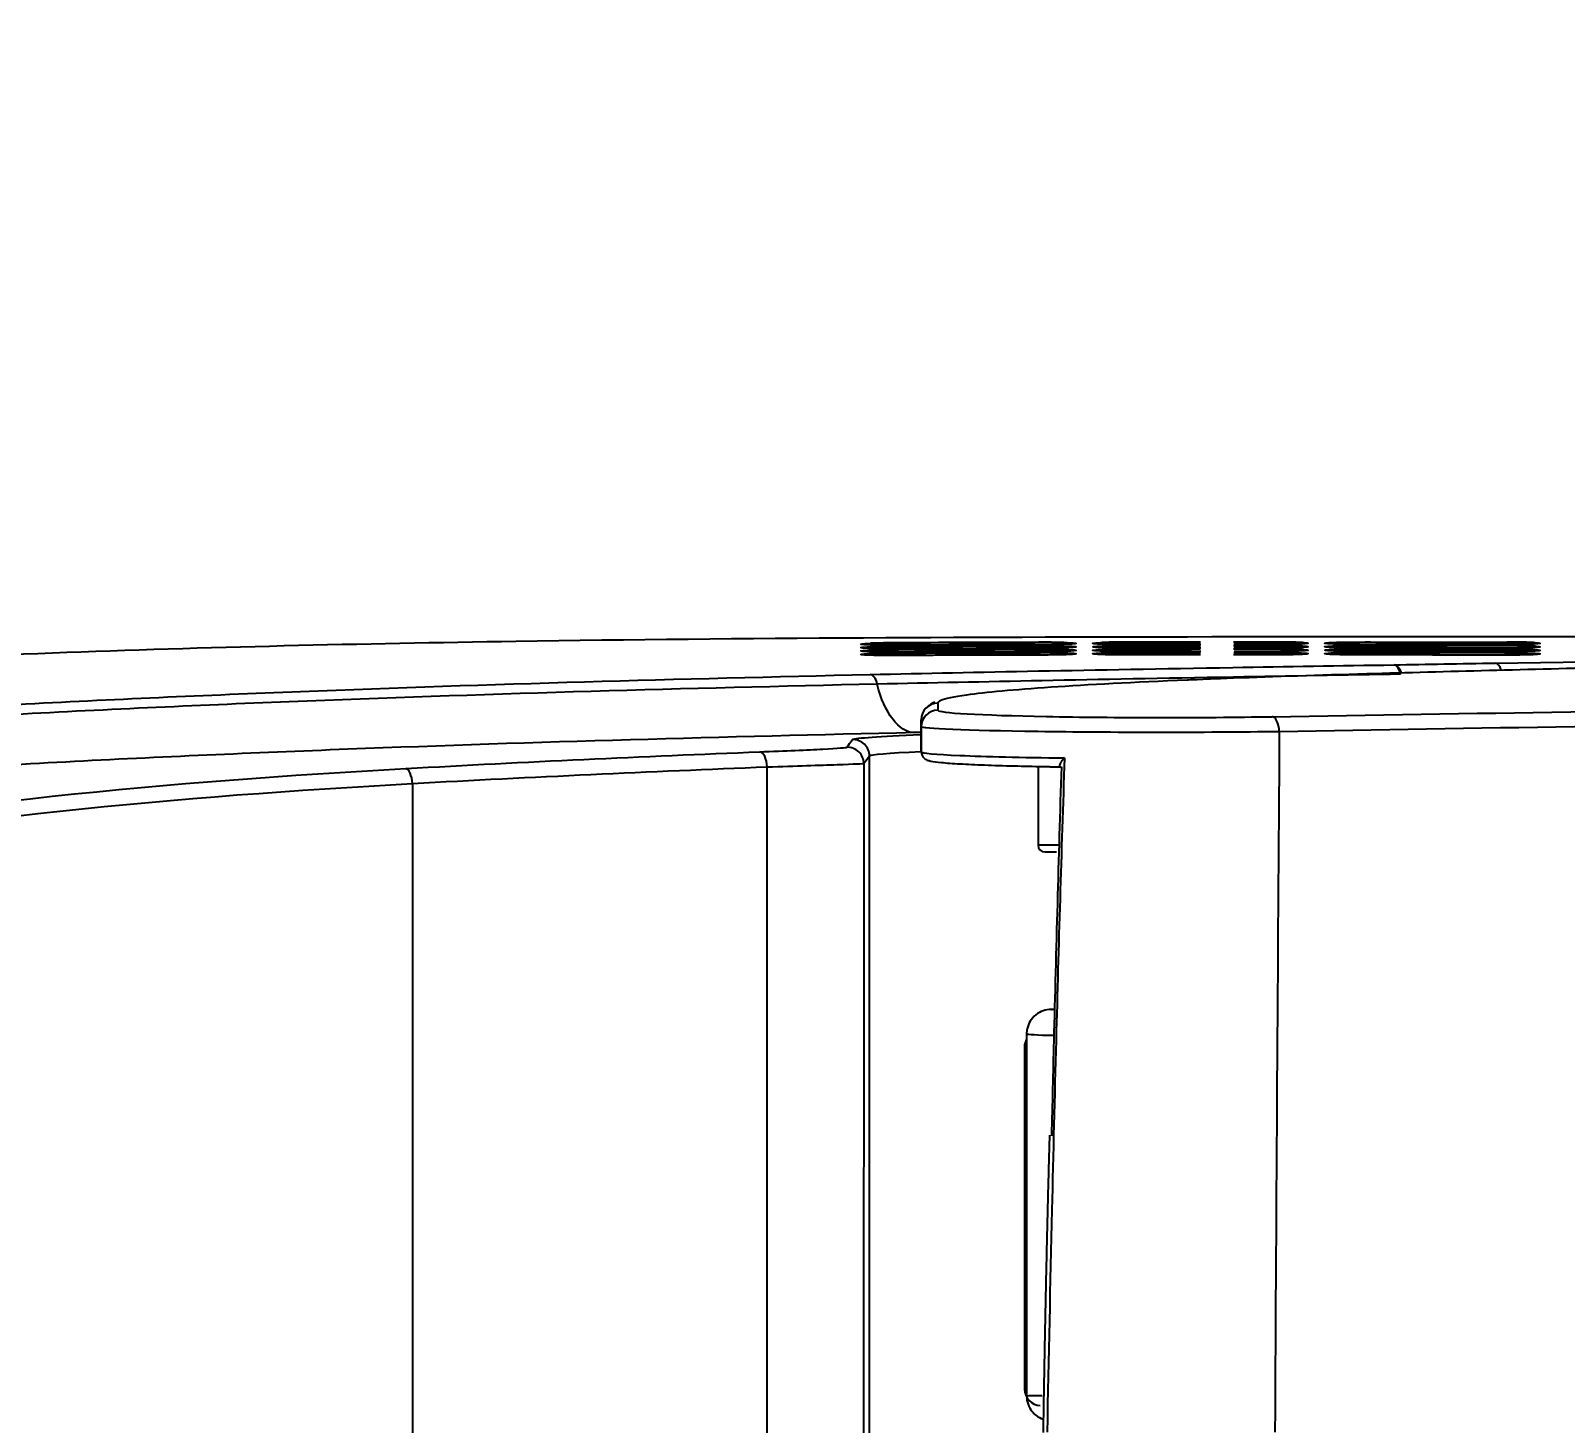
# Model space of a CAD drawing. Extents: x 2340 to 8415, y -46 to 2482.
# Drawn here: x 2671.3 to 2763.9, y 1852.1 to 1936.2 of the extents above; entities that cross this region are included whole.
import ezdxf

# ---------------------------------------------------------------- set-up
doc = ezdxf.new("R2010")
doc.units = 0
doc.header["$LTSCALE"] = 20
doc.header["$MEASUREMENT"] = 0
doc.layers.get('0').update_dxf_attribs({"linetype": 'CONTINUOUS'})
doc.layers.get('DEFPOINTS').update_dxf_attribs({"linetype": 'CONTINUOUS'})
doc.layers.add('1', color=7, linetype='CONTINUOUS')
doc.styles.get("Standard").update_dxf_attribs({"font": 'NanumGothic.ttf'})
doc.dimstyles.get("Standard").update_dxf_attribs({"dimtxt": 2.7, "dimasz": 2.5, "dimexe": 1.5, "dimexo": 1.5, "dimgap": 1.5, "dimtad": 1, "dimdec": 0, "dimlfac": 10, "dimzin": 0, "dimdsep": 46, "dimtxsty": 'Standard', "dimcen": 0, "dimclrt": 2, "dimadec": 0, "dimazin": 0, "dimtfac": 1, "dimtdec": 0, "dimtmove": 0, "dimatfit": 3, "dimfxl": 0, "dimtolj": 1, "dimtzin": 0, "dimarcsym": 0})

# ---------------------------------------------------------------- blocks, each defined once
blk = doc.blocks.new('*D38')
at = {"color": 3, "lineweight": -2}
for p, q in [((2501.761, 1702.693), (2501.761, 1984.005)), ((3179.315, 1702.693), (3179.315, 1984.005)), ((2521.761, 1979.005), (3159.315, 1979.005))]:
    blk.add_line(p, q, dxfattribs=at)
at = {"color": 3}
for points in [[(2521.761, 1982.338), (2521.761, 1975.671), (2501.761, 1979.005)], [(3159.315, 1982.338), (3159.315, 1975.671), (3179.315, 1979.005)]]:
    blk.add_solid(points, dxfattribs=at)
at = {"layer": 'DEFPOINTS', "color": 0}
for p in [(3179.315, 1979.005), (2501.761, 1701.193), (3179.315, 1701.193)]:
    blk.add_point(p, dxfattribs=at)
at = {"color": 2, "insert": (2840.538, 2003.158), "char_height": 26, "attachment_point": 5}
blk.add_mtext('\\A1;680', dxfattribs=at)

msp = doc.modelspace()

# ---------------------------------------------------------------- linework, layer by layer
at = {"layer": '1', "color": 0, "linetype": 'Continuous'}
for p, q in [((2724.992, 1894.564), (2724.992, 1893.062)), ((2732.047, 1891.749), (2732.047, 1886.989)), ((2733.324, 1886.989), (2732.047, 1886.989)), ((2732.447, 1886.589), (2733.17, 1886.589)), ((2733.068, 1877.08), (2732.853, 1877.08)), ((2731.352, 1875.581), (2731.352, 1853.759)), ((2731.353, 1875.581), (2731.352, 1875.581)), ((2731.353, 1875.581), (2731.353, 1853.759)), ((2731.231, 1874.811), (2731.231, 1854.169)), ((2731.352, 1874.811), (2731.231, 1874.811)), ((2731.339, 1854.169), (2731.231, 1854.169)), ((2731.353, 1853.759), (2731.352, 1853.759))]:
    msp.add_line(p, q, dxfattribs=at)
for centre, radius, start, end in [((2732.447, 1886.989), 0.4, 180, 270), ((2732.231, 1874.811), 1, 151.45736, 180), ((2732.231, 1854.169), 1, 180, 267.21188)]:
    msp.add_arc(centre, radius, start, end, dxfattribs=at)
for centre, major_axis, ratio, start_param, end_param in [((2753.528, 1896.88), (-0.02, 1), 0.526618, 5.24402, 6.242794), ((2753.528, 1896.88), (-0.015, 1), 0.445342, 5.153242, 6.244836), ((2759.646, 1896.986), (0.015, -1), 0.437993, 2.171709, 3.103155), ((2721.912, 1896.298), (-0.022, 1), 0.481748, 5.12915, 6.244948), ((2725.992, 1894.564), (1, 0.02), 0.999469, 1.552796, 3.121279), ((2726.001, 1894.142), (1, 0.02), 0.99947, 1.552437, 3.121258), ((2746.168, 1893.753), (-0.017, 1), 0.443476, 4.795344, 6.246249), ((2720.872, 1892.371), (0.775, -0.632), 0.999905, 0.684023, 2.277312), ((2715.286, 1891.631), (0.039, -0.999), 0.419656, 1.626156, 3.124935), ((2720.538, 1891.907), (0.842, -0.539), 0.999869, 0.569809, 2.169227)]:
    msp.add_ellipse(centre, major_axis=major_axis, ratio=ratio, start_param=start_param, end_param=end_param, dxfattribs=at)
for points, knots in [([(2741.592, 1500.39), (2727.685, 1500.403), (2713.779, 1500.458), (2681.13, 1500.962), (2662.388, 1501.515), (2634.313, 1503.842), (2624.932, 1504.886), (2606.368, 1507.885), (2597.187, 1509.837), (2579.18, 1515.331), (2570.393, 1518.89), (2554.177, 1528.228), (2546.614, 1534.165), (2537.127, 1544.444), (2534.234, 1548.104), (2528.946, 1555.857), (2526.543, 1559.969), (2520.158, 1572.521), (2516.901, 1581.272), (2511.615, 1599.245), (2509.602, 1608.479), (2506.42, 1626.866), (2505.243, 1636.082), (2502.485, 1663.774), (2501.737, 1682.295), (2501.785, 1719.423), (2502.598, 1738.09), (2505.494, 1765.967), (2506.727, 1775.22), (2510.041, 1793.603), (2512.125, 1802.771), (2517.555, 1820.54), (2520.894, 1829.172), (2527.404, 1841.513), (2529.846, 1845.551), (2535.286, 1853.243), (2538.252, 1856.854), (2547.927, 1866.943), (2555.569, 1872.706), (2571.936, 1881.777), (2580.78, 1885.22), (2598.736, 1890.498), (2607.834, 1892.366), (2626.162, 1895.235), (2635.394, 1896.237), (2663.204, 1898.487), (2681.888, 1899.028), (2714.354, 1899.517), (2728.18, 1899.57), (2744.005, 1899.583)], [0, 0, 0, 0, 0.054995, 0.054995, 0.129163, 0.129163, 0.166246, 0.166246, 0.20333, 0.20333, 0.240414, 0.240414, 0.277498, 0.277498, 0.296039, 0.296039, 0.314581, 0.314581, 0.351665, 0.351665, 0.388749, 0.388749, 0.425833, 0.425833, 0.5, 0.5, 0.574167, 0.574167, 0.611251, 0.611251, 0.648335, 0.648335, 0.685419, 0.685419, 0.703961, 0.703961, 0.722502, 0.722502, 0.759586, 0.759586, 0.79667, 0.79667, 0.833754, 0.833754, 0.870837, 0.870837, 0.945005, 0.945005, 1, 1, 1, 1]), ([(2744.005, 1899.583), (2748.158, 1899.586), (2752.311, 1899.585), (2775.11, 1899.579), (2793.755, 1899.597), (2812.4, 1899.648)], [0, 0, 0, 0, 0.182171, 0.182171, 1, 1, 1, 1]), ([(2722.223, 1899.071), (2722.026, 1899.075), (2721.853, 1899.08), (2721.354, 1899.102), (2721.255, 1899.125), (2721.519, 1899.157), (2721.675, 1899.168), (2721.883, 1899.177)], [0, 0, 0, 0, 0.201907, 0.201907, 0.73796, 0.73796, 1, 1, 1, 1]), ([(2722.223, 1898.864), (2722.026, 1898.868), (2721.853, 1898.873), (2721.354, 1898.895), (2721.255, 1898.918), (2721.519, 1898.951), (2721.676, 1898.961), (2721.883, 1898.97)], [0, 0, 0, 0, 0.201841, 0.201841, 0.737894, 0.737894, 1, 1, 1, 1]), ([(2722.222, 1898.658), (2722.026, 1898.662), (2721.853, 1898.667), (2721.354, 1898.689), (2721.255, 1898.712), (2721.519, 1898.744), (2721.676, 1898.754), (2721.883, 1898.763)], [0, 0, 0, 0, 0.201788, 0.201788, 0.737877, 0.737877, 1, 1, 1, 1]), ([(2722.855, 1899.064), (2722.622, 1899.065), (2722.203, 1899.07), (2721.732, 1899.084), (2721.518, 1899.097), (2721.471, 1899.105), (2721.471, 1899.105)], [0, 0, 0, 0, 0.308853, 0.627565, 0.890857, 1, 1, 1, 1]), ([(2722.855, 1898.858), (2722.622, 1898.859), (2722.203, 1898.863), (2721.732, 1898.878), (2721.518, 1898.891), (2721.471, 1898.898), (2721.471, 1898.898)], [0, 0, 0, 0, 0.308888, 0.627667, 0.891007, 1, 1, 1, 1]), ([(2722.855, 1898.651), (2722.622, 1898.652), (2722.203, 1898.657), (2721.731, 1898.671), (2721.518, 1898.684), (2721.471, 1898.692), (2721.471, 1898.692)], [0, 0, 0, 0, 0.308842, 0.627607, 0.890927, 1, 1, 1, 1]), ([(2721.883, 1899.177), (2722.1, 1899.186), (2722.372, 1899.194), (2723.279, 1899.21), (2723.952, 1899.21), (2727.181, 1899.225), (2729.764, 1899.234), (2732.346, 1899.24)], [0, 0, 0, 0, 0.092751, 0.092751, 0.274201, 0.274201, 1, 1, 1, 1]), ([(2721.883, 1898.97), (2722.1, 1898.979), (2722.372, 1898.987), (2723.279, 1899.003), (2723.952, 1899.003), (2727.181, 1899.017), (2729.764, 1899.026), (2732.346, 1899.032)], [0, 0, 0, 0, 0.092731, 0.092731, 0.274185, 0.274185, 1, 1, 1, 1]), ([(2721.883, 1898.763), (2722.1, 1898.773), (2722.372, 1898.781), (2723.279, 1898.797), (2723.953, 1898.796), (2727.181, 1898.81), (2729.764, 1898.818), (2732.346, 1898.824)], [0, 0, 0, 0, 0.092731, 0.092731, 0.274185, 0.274185, 1, 1, 1, 1]), ([(2732.346, 1899.24), (2731.995, 1899.239), (2730.275, 1899.235), (2727.512, 1899.226), (2724.769, 1899.214), (2723.196, 1899.209), (2722.744, 1899.2), (2722.645, 1899.198)], [0, 0, 0, 0, 0.10832, 0.530578, 0.847495, 0.96625, 1, 1, 1, 1]), ([(2732.346, 1899.032), (2731.995, 1899.031), (2730.275, 1899.027), (2727.512, 1899.019), (2724.769, 1899.006), (2723.196, 1899.003), (2722.744, 1898.993), (2722.645, 1898.991)], [0, 0, 0, 0, 0.10832, 0.530579, 0.847497, 0.966253, 1, 1, 1, 1]), ([(2732.346, 1898.823), (2731.995, 1898.823), (2730.275, 1898.82), (2727.512, 1898.811), (2724.769, 1898.799), (2723.196, 1898.796), (2722.744, 1898.787), (2722.645, 1898.784)], [0, 0, 0, 0, 0.108319, 0.530581, 0.8475, 0.966255, 1, 1, 1, 1]), ([(2733.949, 1899.129), (2733.892, 1899.126), (2733.829, 1899.123), (2733.598, 1899.114), (2733.402, 1899.109), (2732.987, 1899.101), (2732.765, 1899.098), (2732.541, 1899.097), (2731.692, 1899.092), (2730.833, 1899.092), (2727.768, 1899.083), (2725.557, 1899.075), (2723.345, 1899.064)], [0, 0, 0, 0, 0.027375, 0.027375, 0.09349, 0.09349, 0.155979, 0.155979, 0.155979, 0.391108, 0.391108, 1, 1, 1, 1]), ([(2733.95, 1898.92), (2733.893, 1898.918), (2733.829, 1898.915), (2733.598, 1898.906), (2733.402, 1898.901), (2732.987, 1898.893), (2732.765, 1898.89), (2732.541, 1898.889), (2731.692, 1898.884), (2730.834, 1898.884), (2727.768, 1898.876), (2725.557, 1898.868), (2723.345, 1898.857)], [0, 0, 0, 0, 0.027635, 0.027635, 0.093725, 0.093725, 0.15619, 0.15619, 0.15619, 0.391248, 0.391248, 1, 1, 1, 1]), ([(2733.952, 1898.712), (2733.894, 1898.709), (2733.83, 1898.707), (2733.598, 1898.698), (2733.401, 1898.693), (2732.987, 1898.685), (2732.765, 1898.682), (2732.541, 1898.681), (2731.692, 1898.676), (2730.834, 1898.677), (2727.768, 1898.668), (2725.557, 1898.661), (2723.345, 1898.651)], [0, 0, 0, 0, 0.027896, 0.027896, 0.093959, 0.093959, 0.156401, 0.156401, 0.156401, 0.391389, 0.391389, 1, 1, 1, 1]), ([(2732.346, 1899.24), (2732.561, 1899.241), (2732.779, 1899.24), (2733.184, 1899.236), (2733.376, 1899.233), (2733.717, 1899.224), (2733.869, 1899.219), (2734.115, 1899.207), (2734.211, 1899.2), (2734.333, 1899.184), (2734.358, 1899.176), (2734.326, 1899.159), (2734.267, 1899.151), (2734.11, 1899.138), (2734.036, 1899.133), (2733.949, 1899.129)], [0, 0, 0, 0, 0.141324, 0.141324, 0.282473, 0.282473, 0.426689, 0.426689, 0.577845, 0.577845, 0.736939, 0.736939, 0.901335, 0.901335, 1, 1, 1, 1]), ([(2732.346, 1899.032), (2732.561, 1899.032), (2732.779, 1899.032), (2733.184, 1899.028), (2733.376, 1899.024), (2733.717, 1899.016), (2733.869, 1899.011), (2734.116, 1898.998), (2734.211, 1898.991), (2734.333, 1898.976), (2734.358, 1898.968), (2734.326, 1898.951), (2734.267, 1898.942), (2734.11, 1898.929), (2734.036, 1898.925), (2733.95, 1898.92)], [0, 0, 0, 0, 0.141417, 0.141417, 0.282659, 0.282659, 0.426976, 0.426976, 0.578238, 0.578238, 0.737437, 0.737437, 0.901928, 0.901928, 1, 1, 1, 1]), ([(2732.346, 1898.824), (2732.561, 1898.824), (2732.779, 1898.823), (2733.184, 1898.819), (2733.377, 1898.816), (2733.717, 1898.808), (2733.869, 1898.802), (2734.116, 1898.79), (2734.212, 1898.783), (2734.334, 1898.768), (2734.358, 1898.759), (2734.326, 1898.742), (2734.267, 1898.734), (2734.11, 1898.721), (2734.037, 1898.717), (2733.952, 1898.712)], [0, 0, 0, 0, 0.14151, 0.14151, 0.282844, 0.282844, 0.427262, 0.427262, 0.578631, 0.578631, 0.737935, 0.737935, 0.90252, 0.90252, 1, 1, 1, 1]), ([(2734.219, 1899.151), (2734.219, 1899.151), (2734.21, 1899.149), (2734.134, 1899.141), (2734.012, 1899.133), (2733.908, 1899.128)], [0, 0, 0, 0, 0.113902, 0.437923, 1, 1, 1, 1]), ([(2734.22, 1898.942), (2734.22, 1898.942), (2734.21, 1898.941), (2734.135, 1898.932), (2734.013, 1898.925), (2733.909, 1898.919)], [0, 0, 0, 0, 0.113584, 0.437969, 1, 1, 1, 1]), ([(2734.22, 1898.734), (2734.22, 1898.734), (2734.21, 1898.732), (2734.135, 1898.724), (2734.014, 1898.717), (2733.911, 1898.711)], [0, 0, 0, 0, 0.113205, 0.437963, 1, 1, 1, 1]), ([(2736.851, 1899.108), (2736.804, 1899.108), (2736.758, 1899.108), (2736.509, 1899.111), (2736.316, 1899.114), (2735.975, 1899.123), (2735.824, 1899.128), (2735.577, 1899.141), (2735.481, 1899.148), (2735.36, 1899.163), (2735.336, 1899.172), (2735.368, 1899.188), (2735.427, 1899.197), (2735.623, 1899.213), (2735.763, 1899.22), (2736.096, 1899.233), (2736.293, 1899.238), (2736.708, 1899.246), (2736.93, 1899.249), (2737.153, 1899.25), (2738.002, 1899.254), (2738.86, 1899.253), (2740.418, 1899.254), (2741.123, 1899.255), (2741.828, 1899.256)], [0, 0, 0, 0, 0.014064, 0.014064, 0.076122, 0.076122, 0.139542, 0.139542, 0.206001, 0.206001, 0.275928, 0.275928, 0.348166, 0.348166, 0.419987, 0.419987, 0.488741, 0.488741, 0.553703, 0.553703, 0.553703, 0.798091, 0.798091, 1, 1, 1, 1]), ([(2736.851, 1898.899), (2736.804, 1898.899), (2736.757, 1898.899), (2736.509, 1898.902), (2736.316, 1898.905), (2735.975, 1898.914), (2735.824, 1898.92), (2735.577, 1898.932), (2735.481, 1898.939), (2735.36, 1898.954), (2735.336, 1898.963), (2735.368, 1898.98), (2735.427, 1898.988), (2735.623, 1899.004), (2735.763, 1899.012), (2736.097, 1899.024), (2736.293, 1899.03), (2736.708, 1899.037), (2736.93, 1899.04), (2737.153, 1899.041), (2738.002, 1899.045), (2738.86, 1899.043), (2740.418, 1899.045), (2741.123, 1899.046), (2741.828, 1899.046)], [0, 0, 0, 0, 0.014046, 0.014046, 0.076113, 0.076113, 0.139543, 0.139543, 0.206014, 0.206014, 0.27595, 0.27595, 0.348191, 0.348191, 0.420008, 0.420008, 0.488755, 0.488755, 0.553711, 0.553711, 0.553711, 0.798096, 0.798096, 1, 1, 1, 1]), ([(2736.851, 1898.69), (2736.804, 1898.69), (2736.758, 1898.691), (2736.509, 1898.694), (2736.316, 1898.697), (2735.975, 1898.706), (2735.824, 1898.711), (2735.577, 1898.724), (2735.481, 1898.731), (2735.36, 1898.746), (2735.336, 1898.754), (2735.368, 1898.771), (2735.427, 1898.78), (2735.624, 1898.796), (2735.763, 1898.803), (2736.097, 1898.816), (2736.294, 1898.821), (2736.708, 1898.828), (2736.93, 1898.831), (2737.154, 1898.832), (2738.002, 1898.836), (2738.86, 1898.834), (2740.418, 1898.836), (2741.123, 1898.836), (2741.828, 1898.837)], [0, 0, 0, 0, 0.014051, 0.014051, 0.076123, 0.076123, 0.139561, 0.139561, 0.20604, 0.20604, 0.275982, 0.275982, 0.348222, 0.348222, 0.420032, 0.420032, 0.488768, 0.488768, 0.553716, 0.553716, 0.553716, 0.798087, 0.798087, 1, 1, 1, 1]), ([(2736.852, 1899.108), (2736.618, 1899.11), (2736.199, 1899.116), (2735.73, 1899.132), (2735.518, 1899.146), (2735.473, 1899.154), (2735.474, 1899.154)], [0, 0, 0, 0, 0.310138, 0.628836, 0.889641, 1, 1, 1, 1]), ([(2736.852, 1898.899), (2736.618, 1898.901), (2736.199, 1898.907), (2735.73, 1898.923), (2735.518, 1898.938), (2735.473, 1898.945), (2735.474, 1898.945)], [0, 0, 0, 0, 0.310132, 0.628858, 0.889676, 1, 1, 1, 1]), ([(2736.852, 1898.69), (2736.618, 1898.692), (2736.199, 1898.699), (2735.73, 1898.715), (2735.518, 1898.729), (2735.473, 1898.737), (2735.474, 1898.736)], [0, 0, 0, 0, 0.31013, 0.628887, 0.889722, 1, 1, 1, 1]), ([(2741.844, 1899.256), (2741.624, 1899.256), (2740.38, 1899.255), (2738.769, 1899.252), (2737.198, 1899.253), (2736.746, 1899.246), (2736.647, 1899.244)], [0, 0, 0, 0, 0.126736, 0.716573, 0.937605, 1, 1, 1, 1]), ([(2741.844, 1899.046), (2741.624, 1899.046), (2740.38, 1899.045), (2738.769, 1899.043), (2737.198, 1899.044), (2736.746, 1899.037), (2736.648, 1899.035)], [0, 0, 0, 0, 0.126738, 0.716577, 0.937609, 1, 1, 1, 1]), ([(2741.844, 1898.837), (2741.624, 1898.837), (2740.38, 1898.836), (2738.77, 1898.834), (2737.198, 1898.835), (2736.746, 1898.828), (2736.648, 1898.826)], [0, 0, 0, 0, 0.126714, 0.716572, 0.93761, 1, 1, 1, 1]), ([(2746.347, 1899.258), (2745.996, 1899.258), (2745.163, 1899.258), (2744.328, 1899.258), (2743.845, 1899.258)], [0, 0, 0, 0, 0.421637, 1, 1, 1, 1]), ([(2746.348, 1899.048), (2745.996, 1899.048), (2745.163, 1899.048), (2744.328, 1899.048), (2743.845, 1899.048)], [0, 0, 0, 0, 0.421634, 1, 1, 1, 1]), ([(2746.348, 1898.837), (2745.996, 1898.838), (2745.163, 1898.838), (2744.328, 1898.838), (2743.845, 1898.838)], [0, 0, 0, 0, 0.421606, 1, 1, 1, 1]), ([(2747.476, 1899.126), (2747.385, 1899.123), (2747.288, 1899.121), (2746.986, 1899.116), (2746.764, 1899.114), (2746.541, 1899.113), (2745.693, 1899.11), (2744.835, 1899.113), (2743.947, 1899.112), (2743.911, 1899.112), (2743.875, 1899.112)], [0, 0, 0, 0, 0.09227, 0.09227, 0.276631, 0.276631, 0.276631, 0.970755, 0.970755, 1, 1, 1, 1]), ([(2747.932, 1898.931), (2747.879, 1898.928), (2747.821, 1898.926), (2747.596, 1898.918), (2747.4, 1898.913), (2746.986, 1898.906), (2746.764, 1898.904), (2746.541, 1898.903), (2745.693, 1898.9), (2744.836, 1898.903), (2743.947, 1898.902), (2743.911, 1898.902), (2743.875, 1898.902)], [0, 0, 0, 0, 0.06249, 0.06249, 0.228351, 0.228351, 0.385058, 0.385058, 0.385058, 0.975117, 0.975117, 1, 1, 1, 1]), ([(2747.934, 1898.72), (2747.88, 1898.718), (2747.822, 1898.715), (2747.596, 1898.707), (2747.4, 1898.702), (2746.985, 1898.696), (2746.764, 1898.694), (2746.541, 1898.693), (2745.693, 1898.69), (2744.836, 1898.693), (2743.947, 1898.693), (2743.911, 1898.693), (2743.875, 1898.693)], [0, 0, 0, 0, 0.063334, 0.063334, 0.229018, 0.229018, 0.385563, 0.385563, 0.385563, 0.975063, 0.975063, 1, 1, 1, 1]), ([(2746.347, 1899.258), (2746.562, 1899.258), (2746.78, 1899.257), (2747.185, 1899.252), (2747.378, 1899.248), (2747.719, 1899.239), (2747.87, 1899.233), (2748.117, 1899.221), (2748.213, 1899.213), (2748.335, 1899.197), (2748.359, 1899.189), (2748.326, 1899.172), (2748.267, 1899.163), (2748.095, 1899.15), (2748, 1899.144), (2747.886, 1899.139)], [0, 0, 0, 0, 0.138178, 0.138178, 0.276179, 0.276179, 0.417304, 0.417304, 0.565293, 0.565293, 0.721014, 0.721014, 0.881769, 0.881769, 1, 1, 1, 1]), ([(2746.348, 1899.048), (2746.562, 1899.048), (2746.78, 1899.046), (2747.185, 1899.042), (2747.378, 1899.038), (2747.719, 1899.029), (2747.87, 1899.023), (2748.117, 1899.01), (2748.213, 1899.002), (2748.335, 1898.987), (2748.359, 1898.978), (2748.326, 1898.961), (2748.267, 1898.953), (2748.105, 1898.94), (2748.026, 1898.935), (2747.932, 1898.931)], [0, 0, 0, 0, 0.140444, 0.140444, 0.280707, 0.280707, 0.424154, 0.424154, 0.574578, 0.574578, 0.732854, 0.732854, 0.896229, 0.896229, 1, 1, 1, 1]), ([(2746.348, 1898.837), (2746.562, 1898.837), (2746.78, 1898.836), (2747.185, 1898.831), (2747.378, 1898.827), (2747.719, 1898.818), (2747.871, 1898.812), (2748.118, 1898.799), (2748.213, 1898.792), (2748.335, 1898.776), (2748.359, 1898.768), (2748.326, 1898.751), (2748.267, 1898.742), (2748.106, 1898.729), (2748.027, 1898.725), (2747.934, 1898.72)], [0, 0, 0, 0, 0.140567, 0.140567, 0.280951, 0.280951, 0.42453, 0.42453, 0.575094, 0.575094, 0.733508, 0.733508, 0.89701, 0.89701, 1, 1, 1, 1]), ([(2748.005, 1899.224), (2747.966, 1899.228), (2747.8, 1899.239), (2747.425, 1899.249), (2747.094, 1899.253), (2746.992, 1899.254)], [0, 0, 0, 0, 0.209937, 0.772052, 1, 1, 1, 1]), ([(2747.999, 1899.014), (2747.964, 1899.017), (2747.802, 1899.029), (2747.431, 1899.038), (2747.098, 1899.042), (2746.993, 1899.043)], [0, 0, 0, 0, 0.192109, 0.762088, 1, 1, 1, 1]), ([(2747.993, 1898.804), (2747.961, 1898.807), (2747.804, 1898.818), (2747.438, 1898.828), (2747.102, 1898.832), (2746.994, 1898.833)], [0, 0, 0, 0, 0.173611, 0.751866, 1, 1, 1, 1]), ([(2748.22, 1899.164), (2748.22, 1899.164), (2748.209, 1899.162), (2748.129, 1899.153), (2747.893, 1899.139), (2747.614, 1899.13), (2747.432, 1899.125)], [0, 0, 0, 0, 0.071668, 0.263989, 0.600082, 1, 1, 1, 1]), ([(2748.22, 1898.953), (2748.22, 1898.953), (2748.209, 1898.951), (2748.123, 1898.943), (2748.019, 1898.934), (2747.891, 1898.93), (2747.891, 1898.93)], [0, 0, 0, 0, 0.116069, 0.43759, 0.999898, 1, 1, 1, 1]), ([(2748.22, 1898.743), (2748.22, 1898.743), (2748.209, 1898.741), (2748.129, 1898.732), (2748.002, 1898.725), (2747.893, 1898.719)], [0, 0, 0, 0, 0.117973, 0.439257, 1, 1, 1, 1]), ([(2750.853, 1899.115), (2750.805, 1899.115), (2750.758, 1899.116), (2750.51, 1899.119), (2750.317, 1899.122), (2749.976, 1899.132), (2749.825, 1899.138), (2749.578, 1899.151), (2749.482, 1899.158), (2749.36, 1899.174), (2749.337, 1899.182), (2749.369, 1899.199), (2749.429, 1899.208), (2749.626, 1899.224), (2749.766, 1899.231), (2750.1, 1899.243), (2750.296, 1899.248), (2750.711, 1899.255), (2750.933, 1899.257), (2751.155, 1899.258), (2752.003, 1899.261), (2752.86, 1899.258), (2755.924, 1899.256), (2758.136, 1899.255), (2760.348, 1899.253)], [0, 0, 0, 0, 0.009861, 0.009861, 0.05323, 0.05323, 0.097589, 0.097589, 0.144101, 0.144101, 0.193034, 0.193034, 0.243541, 0.243541, 0.293689, 0.293689, 0.341644, 0.341644, 0.386943, 0.386943, 0.386943, 0.557467, 0.557467, 1, 1, 1, 1]), ([(2750.852, 1898.904), (2750.805, 1898.904), (2750.758, 1898.905), (2750.51, 1898.908), (2750.317, 1898.911), (2749.976, 1898.921), (2749.825, 1898.927), (2749.578, 1898.94), (2749.482, 1898.947), (2749.36, 1898.963), (2749.337, 1898.971), (2749.369, 1898.988), (2749.429, 1898.997), (2749.626, 1899.013), (2749.766, 1899.02), (2750.1, 1899.032), (2750.296, 1899.037), (2750.711, 1899.044), (2750.933, 1899.046), (2751.156, 1899.046), (2752.003, 1899.049), (2752.86, 1899.046), (2755.924, 1899.044), (2758.136, 1899.042), (2760.348, 1899.04)], [0, 0, 0, 0, 0.009849, 0.009849, 0.053224, 0.053224, 0.09759, 0.09759, 0.14411, 0.14411, 0.193049, 0.193049, 0.243556, 0.243556, 0.293699, 0.293699, 0.341646, 0.341646, 0.386938, 0.386938, 0.386938, 0.557452, 0.557452, 1, 1, 1, 1]), ([(2750.852, 1898.693), (2750.805, 1898.693), (2750.758, 1898.694), (2750.51, 1898.697), (2750.317, 1898.701), (2749.976, 1898.71), (2749.825, 1898.716), (2749.578, 1898.729), (2749.482, 1898.737), (2749.36, 1898.752), (2749.337, 1898.761), (2749.37, 1898.778), (2749.429, 1898.786), (2749.626, 1898.802), (2749.766, 1898.809), (2750.1, 1898.821), (2750.297, 1898.826), (2750.711, 1898.833), (2750.933, 1898.835), (2751.156, 1898.835), (2752.004, 1898.838), (2752.86, 1898.835), (2755.924, 1898.832), (2758.136, 1898.83), (2760.348, 1898.827)], [0, 0, 0, 0, 0.009838, 0.009838, 0.053218, 0.053218, 0.097591, 0.097591, 0.144119, 0.144119, 0.193063, 0.193063, 0.243571, 0.243571, 0.293709, 0.293709, 0.341647, 0.341647, 0.386933, 0.386933, 0.386933, 0.557437, 0.557437, 1, 1, 1, 1]), ([(2750.853, 1899.115), (2750.619, 1899.117), (2750.199, 1899.124), (2749.731, 1899.142), (2749.52, 1899.156), (2749.475, 1899.164), (2749.476, 1899.164)], [0, 0, 0, 0, 0.310746, 0.629717, 0.890025, 1, 1, 1, 1]), ([(2750.853, 1898.904), (2750.619, 1898.906), (2750.199, 1898.913), (2749.731, 1898.931), (2749.52, 1898.945), (2749.475, 1898.953), (2749.476, 1898.953)], [0, 0, 0, 0, 0.310734, 0.629732, 0.890042, 1, 1, 1, 1]), ([(2750.853, 1898.693), (2750.619, 1898.696), (2750.199, 1898.703), (2749.731, 1898.72), (2749.52, 1898.735), (2749.475, 1898.743), (2749.476, 1898.742)], [0, 0, 0, 0, 0.310727, 0.629758, 0.890079, 1, 1, 1, 1]), ([(2760.348, 1899.04), (2759.997, 1899.041), (2758.276, 1899.042), (2755.513, 1899.045), (2752.77, 1899.046), (2751.199, 1899.05), (2750.747, 1899.043), (2750.649, 1899.041)], [0, 0, 0, 0, 0.108414, 0.530811, 0.847822, 0.966621, 1, 1, 1, 1]), ([(2760.348, 1898.828), (2759.997, 1898.828), (2758.277, 1898.83), (2755.513, 1898.833), (2752.77, 1898.834), (2751.199, 1898.839), (2750.747, 1898.832), (2750.649, 1898.83)], [0, 0, 0, 0, 0.108413, 0.530813, 0.847825, 0.966624, 1, 1, 1, 1]), ([(2761.443, 1899.117), (2761.361, 1899.115), (2761.275, 1899.114), (2760.985, 1899.109), (2760.763, 1899.107), (2760.54, 1899.106), (2759.693, 1899.104), (2758.837, 1899.108), (2755.772, 1899.11), (2753.56, 1899.111), (2751.348, 1899.112)], [0, 0, 0, 0, 0.029513, 0.029513, 0.096249, 0.096249, 0.096249, 0.347528, 0.347528, 1, 1, 1, 1]), ([(2761.447, 1898.904), (2761.364, 1898.902), (2761.276, 1898.9), (2760.985, 1898.896), (2760.763, 1898.894), (2760.54, 1898.893), (2759.693, 1898.891), (2758.837, 1898.895), (2755.772, 1898.898), (2753.56, 1898.9), (2751.348, 1898.901)], [0, 0, 0, 0, 0.029904, 0.029904, 0.096601, 0.096601, 0.096601, 0.347762, 0.347762, 1, 1, 1, 1]), ([(2761.45, 1898.691), (2761.366, 1898.689), (2761.277, 1898.688), (2760.985, 1898.683), (2760.763, 1898.681), (2760.54, 1898.681), (2759.693, 1898.679), (2758.837, 1898.682), (2755.773, 1898.686), (2753.56, 1898.689), (2751.348, 1898.69)], [0, 0, 0, 0, 0.030294, 0.030294, 0.096951, 0.096951, 0.096951, 0.347996, 0.347996, 1, 1, 1, 1]), ([(2760.348, 1899.253), (2760.563, 1899.253), (2760.781, 1899.252), (2761.186, 1899.247), (2761.378, 1899.243), (2761.719, 1899.233), (2761.871, 1899.227), (2762.118, 1899.214), (2762.214, 1899.206), (2762.335, 1899.19), (2762.359, 1899.181), (2762.326, 1899.164), (2762.267, 1899.156), (2762.093, 1899.142), (2761.994, 1899.136), (2761.876, 1899.131)], [0, 0, 0, 0, 0.137673, 0.137673, 0.275168, 0.275168, 0.415834, 0.415834, 0.563389, 0.563389, 0.718661, 0.718661, 0.878911, 0.878911, 1, 1, 1, 1]), ([(2760.348, 1899.04), (2760.563, 1899.04), (2760.781, 1899.039), (2761.186, 1899.033), (2761.379, 1899.029), (2761.719, 1899.02), (2761.871, 1899.014), (2762.118, 1899), (2762.214, 1898.993), (2762.335, 1898.976), (2762.359, 1898.968), (2762.326, 1898.951), (2762.267, 1898.942), (2762.127, 1898.931), (2762.079, 1898.928), (2762.024, 1898.925)], [0, 0, 0, 0, 0.145659, 0.145659, 0.291128, 0.291128, 0.439963, 0.439963, 0.596091, 0.596091, 0.760373, 0.760373, 0.929898, 0.929898, 1, 1, 1, 1]), ([(2760.348, 1898.827), (2760.563, 1898.827), (2760.781, 1898.825), (2761.186, 1898.82), (2761.379, 1898.816), (2761.72, 1898.806), (2761.871, 1898.8), (2762.118, 1898.787), (2762.214, 1898.779), (2762.336, 1898.763), (2762.359, 1898.755), (2762.327, 1898.737), (2762.267, 1898.729), (2762.127, 1898.718), (2762.079, 1898.715), (2762.025, 1898.712)], [0, 0, 0, 0, 0.145731, 0.145731, 0.291271, 0.291271, 0.440191, 0.440191, 0.59641, 0.59641, 0.760777, 0.760777, 0.930368, 0.930368, 1, 1, 1, 1]), ([(2762.034, 1898.788), (2761.978, 1898.794), (2761.786, 1898.807), (2761.389, 1898.818), (2761.072, 1898.821), (2760.987, 1898.822)], [0, 0, 0, 0, 0.291378, 0.819884, 1, 1, 1, 1]), ([(2762.044, 1899.214), (2761.981, 1899.22), (2761.777, 1899.234), (2761.377, 1899.245), (2761.069, 1899.248), (2760.997, 1899.248)], [0, 0, 0, 0, 0.328428, 0.849625, 1, 1, 1, 1]), ([(2762.039, 1899.001), (2761.98, 1899.007), (2761.781, 1899.02), (2761.386, 1899.031), (2761.075, 1899.034), (2760.999, 1899.035)], [0, 0, 0, 0, 0.311649, 0.839121, 1, 1, 1, 1]), ([(2762.219, 1899.156), (2762.219, 1899.156), (2762.207, 1899.154), (2762.122, 1899.145), (2761.875, 1899.13), (2761.587, 1899.121), (2761.399, 1899.117)], [0, 0, 0, 0, 0.076468, 0.269076, 0.602141, 1, 1, 1, 1]), ([(2762.219, 1898.942), (2762.219, 1898.942), (2762.207, 1898.94), (2762.123, 1898.931), (2761.877, 1898.917), (2761.589, 1898.908), (2761.402, 1898.904)], [0, 0, 0, 0, 0.076314, 0.268917, 0.602256, 1, 1, 1, 1]), ([(2762.219, 1898.729), (2762.219, 1898.729), (2762.207, 1898.727), (2762.124, 1898.718), (2761.879, 1898.704), (2761.592, 1898.695), (2761.405, 1898.691)], [0, 0, 0, 0, 0.075717, 0.268401, 0.602159, 1, 1, 1, 1]), ([(2732.347, 1898.472), (2730.872, 1898.469), (2729.397, 1898.466), (2726.448, 1898.457), (2724.973, 1898.451), (2723.498, 1898.445), (2723.25, 1898.444), (2722.996, 1898.443), (2722.522, 1898.446), (2722.295, 1898.45), (2721.934, 1898.458), (2721.787, 1898.463), (2721.55, 1898.475), (2721.46, 1898.482), (2721.35, 1898.497), (2721.332, 1898.505), (2721.377, 1898.522), (2721.443, 1898.53), (2721.652, 1898.546), (2721.797, 1898.554), (2722.139, 1898.567), (2722.339, 1898.573), (2722.759, 1898.581), (2722.982, 1898.584), (2723.252, 1898.586), (2723.299, 1898.587), (2723.345, 1898.587)], [0, 0, 0, 0, 0.286043, 0.286043, 0.572093, 0.572093, 0.572093, 0.620491, 0.620491, 0.669502, 0.669502, 0.712142, 0.712142, 0.756982, 0.756982, 0.804145, 0.804145, 0.85281, 0.85281, 0.90112, 0.90112, 0.947335, 0.947335, 0.991024, 0.991024, 1, 1, 1, 1]), ([(2730.88, 1898.469), (2730.261, 1898.468), (2728.336, 1898.464), (2725.912, 1898.455), (2723.834, 1898.447), (2722.793, 1898.443), (2722.105, 1898.453), (2721.683, 1898.467), (2721.504, 1898.48), (2721.471, 1898.486), (2721.471, 1898.485)], [0, 0, 0, 0, 0.180944, 0.562427, 0.705486, 0.792014, 0.859967, 0.929994, 0.98017, 1, 1, 1, 1]), ([(2723.345, 1898.587), (2724.82, 1898.593), (2726.295, 1898.599), (2729.245, 1898.608), (2730.719, 1898.612), (2732.194, 1898.615), (2732.442, 1898.616), (2732.696, 1898.616), (2733.17, 1898.612), (2733.397, 1898.608), (2733.758, 1898.598), (2733.905, 1898.593), (2734.142, 1898.58), (2734.232, 1898.573), (2734.342, 1898.557), (2734.36, 1898.549), (2734.314, 1898.532), (2734.248, 1898.524), (2734.085, 1898.512), (2734.014, 1898.507), (2733.932, 1898.503)], [0, 0, 0, 0, 0.325038, 0.325038, 0.650068, 0.650068, 0.650068, 0.705078, 0.705078, 0.760779, 0.760779, 0.8093, 0.8093, 0.860381, 0.860381, 0.914099, 0.914099, 0.969448, 0.969448, 1, 1, 1, 1]), ([(2733.932, 1898.503), (2733.867, 1898.5), (2733.796, 1898.497), (2733.551, 1898.489), (2733.351, 1898.483), (2732.932, 1898.476), (2732.709, 1898.474), (2732.44, 1898.473), (2732.393, 1898.473), (2732.347, 1898.472)], [0, 0, 0, 0, 0.178069, 0.178069, 0.562255, 0.562255, 0.925508, 0.925508, 1, 1, 1, 1]), ([(2734.22, 1898.526), (2734.22, 1898.526), (2734.21, 1898.524), (2734.133, 1898.516), (2734.011, 1898.508), (2733.908, 1898.503)], [0, 0, 0, 0, 0.120012, 0.448396, 1, 1, 1, 1]), ([(2741.836, 1898.483), (2740.39, 1898.483), (2738.945, 1898.482), (2737.499, 1898.48), (2737.252, 1898.48), (2736.998, 1898.48), (2736.523, 1898.485), (2736.296, 1898.489), (2735.935, 1898.499), (2735.788, 1898.504), (2735.551, 1898.517), (2735.461, 1898.524), (2735.351, 1898.54), (2735.334, 1898.548), (2735.38, 1898.565), (2735.447, 1898.574), (2735.656, 1898.589), (2735.802, 1898.597), (2736.145, 1898.609), (2736.345, 1898.614), (2736.763, 1898.621), (2736.986, 1898.623), (2737.255, 1898.624), (2737.301, 1898.624), (2737.347, 1898.624)], [0, 0, 0, 0, 0.395812, 0.395812, 0.395812, 0.464212, 0.464212, 0.53347, 0.53347, 0.593811, 0.593811, 0.657323, 0.657323, 0.724093, 0.724093, 0.792871, 0.792871, 0.860986, 0.860986, 0.926034, 0.926034, 0.987518, 0.987518, 1, 1, 1, 1]), ([(2741.846, 1898.483), (2740.93, 1898.483), (2739.524, 1898.482), (2737.835, 1898.481), (2736.794, 1898.48), (2736.105, 1898.493), (2735.684, 1898.509), (2735.506, 1898.523), (2735.473, 1898.528), (2735.474, 1898.528)], [0, 0, 0, 0, 0.378958, 0.581991, 0.70484, 0.801476, 0.901061, 0.971905, 1, 1, 1, 1]), ([(2737.347, 1898.624), (2738.822, 1898.626), (2740.296, 1898.627), (2741.8, 1898.627), (2741.829, 1898.627), (2741.858, 1898.627)], [0, 0, 0, 0, 0.980698, 0.980698, 1, 1, 1, 1]), ([(2743.863, 1898.628), (2744.64, 1898.628), (2745.418, 1898.628), (2746.195, 1898.628), (2746.443, 1898.628), (2746.697, 1898.627), (2747.172, 1898.621), (2747.399, 1898.617), (2747.759, 1898.607), (2747.906, 1898.601), (2748.144, 1898.587), (2748.234, 1898.58), (2748.344, 1898.564), (2748.361, 1898.555), (2748.314, 1898.539), (2748.247, 1898.53), (2748.081, 1898.518), (2748.006, 1898.514), (2747.919, 1898.51)], [0, 0, 0, 0, 0.32754, 0.32754, 0.32754, 0.432784, 0.432784, 0.539343, 0.539343, 0.632253, 0.632253, 0.730115, 0.730115, 0.832993, 0.832993, 0.938881, 0.938881, 1, 1, 1, 1]), ([(2747.919, 1898.51), (2747.857, 1898.507), (2747.789, 1898.504), (2747.549, 1898.496), (2747.349, 1898.491), (2746.931, 1898.485), (2746.708, 1898.483), (2746.44, 1898.483), (2746.394, 1898.483), (2746.348, 1898.483)], [0, 0, 0, 0, 0.169602, 0.169602, 0.558168, 0.558168, 0.925464, 0.925464, 1, 1, 1, 1]), ([(2748.22, 1898.532), (2748.22, 1898.533), (2748.209, 1898.531), (2748.128, 1898.522), (2748.001, 1898.515), (2747.896, 1898.51)], [0, 0, 0, 0, 0.126209, 0.452872, 1, 1, 1, 1]), ([(2760.348, 1898.468), (2760.015, 1898.469), (2759.682, 1898.469), (2758.015, 1898.472), (2756.682, 1898.473), (2754.066, 1898.477), (2752.783, 1898.478), (2751.5, 1898.479), (2751.252, 1898.48), (2750.998, 1898.48), (2750.524, 1898.486), (2750.297, 1898.491), (2749.936, 1898.501), (2749.789, 1898.507), (2749.552, 1898.521), (2749.461, 1898.528), (2749.352, 1898.544), (2749.335, 1898.553), (2749.382, 1898.57), (2749.449, 1898.578), (2749.659, 1898.593), (2749.805, 1898.6), (2750.148, 1898.612), (2750.348, 1898.616), (2750.766, 1898.623), (2750.989, 1898.624), (2751.257, 1898.625), (2751.302, 1898.625), (2751.348, 1898.625)], [0, 0, 0, 0, 0.064652, 0.064652, 0.323258, 0.323258, 0.572033, 0.572033, 0.572033, 0.620506, 0.620506, 0.669583, 0.669583, 0.712378, 0.712378, 0.75745, 0.75745, 0.804822, 0.804822, 0.853572, 0.853572, 0.901784, 0.901784, 0.947776, 0.947776, 0.991242, 0.991242, 1, 1, 1, 1]), ([(2759.848, 1898.469), (2758.907, 1898.471), (2756.661, 1898.474), (2753.914, 1898.478), (2751.836, 1898.479), (2750.795, 1898.481), (2750.106, 1898.495), (2749.685, 1898.512), (2749.508, 1898.526), (2749.475, 1898.532), (2749.476, 1898.532)], [0, 0, 0, 0, 0.251368, 0.600061, 0.730822, 0.809938, 0.872241, 0.936443, 0.981901, 1, 1, 1, 1]), ([(2751.348, 1898.625), (2752.823, 1898.624), (2754.297, 1898.622), (2757.247, 1898.619), (2758.721, 1898.617), (2760.196, 1898.615), (2760.444, 1898.615), (2760.698, 1898.614), (2761.172, 1898.608), (2761.399, 1898.603), (2761.76, 1898.592), (2761.907, 1898.586), (2762.144, 1898.572), (2762.235, 1898.564), (2762.344, 1898.548), (2762.361, 1898.539), (2762.314, 1898.522), (2762.247, 1898.514), (2762.076, 1898.501), (2761.994, 1898.497), (2761.898, 1898.493)], [0, 0, 0, 0, 0.323551, 0.323551, 0.647097, 0.647097, 0.647097, 0.701923, 0.701923, 0.757432, 0.757432, 0.805852, 0.805852, 0.856873, 0.856873, 0.910507, 0.910507, 0.965688, 0.965688, 1, 1, 1, 1]), ([(2782.292, 1898.077), (2776.951, 1897.971), (2771.813, 1897.85), (2761.735, 1897.597), (2756.774, 1897.467), (2751.894, 1897.331)], [0, 0, 0, 0, 0.5, 0.5, 1, 1, 1, 1]), ([(2761.898, 1898.493), (2761.842, 1898.49), (2761.781, 1898.488), (2761.548, 1898.48), (2761.348, 1898.476), (2760.93, 1898.47), (2760.707, 1898.468), (2760.44, 1898.468), (2760.394, 1898.468), (2760.348, 1898.468)], [0, 0, 0, 0, 0.154091, 0.154091, 0.550191, 0.550191, 0.92448, 0.92448, 1, 1, 1, 1]), ([(2762.22, 1898.516), (2762.22, 1898.516), (2762.207, 1898.514), (2762.121, 1898.505), (2761.987, 1898.498), (2761.875, 1898.493)], [0, 0, 0, 0, 0.129181, 0.454048, 1, 1, 1, 1]), ([(2585.428, 1874.971), (2595.975, 1881.729), (2607.491, 1886.044), (2630.415, 1891.829), (2641.86, 1893.364), (2659.005, 1894.854), (2664.719, 1895.19), (2676.135, 1895.797), (2681.835, 1896.053), (2698.947, 1896.723), (2710.365, 1897.04), (2721.908, 1897.298)], [0, 0, 0, 0, 0.25, 0.25, 0.5, 0.5, 0.625, 0.625, 0.75, 0.75, 1, 1, 1, 1]), ([(2743.849, 1897.071), (2741.491, 1896.978), (2741.27, 1896.969), (2737.852, 1896.824), (2735.06, 1896.676), (2730.601, 1896.373), (2728.882, 1896.214), (2726.943, 1895.942), (2726.425, 1895.833), (2726.172, 1895.723)], [0, 0, 0, 0, 0.025062, 0.025062, 0.389565, 0.389565, 0.754069, 0.754069, 1, 1, 1, 1]), ([(2722.344, 1896.713), (2710.786, 1896.455), (2699.353, 1896.138), (2682.22, 1895.468), (2676.512, 1895.212), (2665.086, 1894.604), (2659.367, 1894.268), (2642.185, 1892.773), (2630.6, 1891.201), (2607.875, 1885.436), (2596.714, 1881.289), (2586.086, 1874.483)], [0, 0, 0, 0, 0.25, 0.25, 0.375, 0.375, 0.5, 0.5, 0.75, 0.75, 1, 1, 1, 1]), ([(2725.82, 1895.614), (2725.724, 1895.616), (2725.614, 1895.537), (2725.442, 1895.402), (2725.42, 1895.384)], [0, 0, 0, 0, 0.87256, 1, 1, 1, 1]), ([(2725.99, 1895.563), (2725.991, 1895.542), (2725.991, 1895.52), (2725.993, 1895.411), (2725.995, 1895.324), (2725.998, 1895.205), (2725.998, 1895.173), (2725.999, 1895.141)], [0, 0, 0, 0, 0.154236, 0.154236, 0.771181, 0.771181, 1, 1, 1, 1]), ([(2725.999, 1895.141), (2726.002, 1894.985), (2728.52, 1894.84), (2734.583, 1894.723), (2736.914, 1894.702), (2741.63, 1894.698), (2744.021, 1894.716), (2746.167, 1894.752)], [0, 0, 0, 0, 0.5, 0.5, 0.75, 0.75, 1, 1, 1, 1]), ([(2746.608, 1893.843), (2744.309, 1893.814), (2741.749, 1893.8), (2736.698, 1893.802), (2734.203, 1893.818), (2727.705, 1893.908), (2725.004, 1894.02), (2725.001, 1894.142)], [0, 0, 0, 0, 0.25, 0.25, 0.5, 0.5, 1, 1, 1, 1]), ([(2724.589, 1893.787), (2713.104, 1893.531), (2701.743, 1893.22), (2684.719, 1892.563), (2679.048, 1892.312), (2667.692, 1891.718), (2662.005, 1891.392), (2650.624, 1890.43), (2644.928, 1889.805), (2633.513, 1888.102), (2627.78, 1887.024), (2610.797, 1882.801), (2599.687, 1878.736), (2589.133, 1872.012)], [0, 0, 0, 0, 0.25, 0.25, 0.375, 0.375, 0.5, 0.5, 0.625, 0.625, 0.75, 0.75, 1, 1, 1, 1]), ([(2720.509, 1892.907), (2720.515, 1892.916), (2720.521, 1892.925), (2720.551, 1892.97), (2720.574, 1893.005), (2720.682, 1893.16), (2720.766, 1893.269), (2720.85, 1893.371)], [0, 0, 0, 0, 0.052132, 0.052132, 0.260659, 0.260659, 1, 1, 1, 1]), ([(2693.89, 1891.623), (2697.498, 1891.823), (2701.077, 1892.005), (2708.191, 1892.339), (2711.731, 1892.491), (2715.253, 1892.63)], [0, 0, 0, 0, 0.499788, 0.499788, 1, 1, 1, 1]), ([(2715.253, 1892.63), (2716.815, 1892.692), (2718.137, 1892.75), (2719.979, 1892.845), (2720.494, 1892.883), (2720.509, 1892.907)], [0, 0, 0, 0, 0.5, 0.5, 1, 1, 1, 1]), ([(2721.871, 1850.889), (2721.872, 1857.715), (2721.872, 1864.541), (2721.872, 1878.368), (2721.872, 1885.369), (2721.872, 1892.371)], [0, 0, 0, 0, 0.493654, 0.493654, 1, 1, 1, 1]), ([(2725.001, 1892.635), (2725.003, 1892.554), (2725.824, 1892.476), (2728.843, 1892.346), (2731.047, 1892.293), (2733.644, 1892.262)], [0, 0, 0, 0, 0.5, 0.5, 1, 1, 1, 1]), ([(2725.019, 1892.598), (2725.017, 1892.551), (2725.023, 1892.43), (2725.136, 1892.275), (2725.263, 1892.175), (2725.412, 1892.109), (2725.643, 1892.052), (2726.169, 1891.983), (2727.259, 1891.905), (2728.755, 1891.836), (2730.473, 1891.781), (2731.75, 1891.754), (2732.37, 1891.742)], [0, 0, 0, 0, 0.011911, 0.033556, 0.055481, 0.087804, 0.159812, 0.329995, 0.512479, 0.686275, 0.856938, 1, 1, 1, 1]), ([(2733.644, 1892.262), (2733.452, 1886.587), (2733.284, 1880.909), (2733.043, 1871.814), (2732.958, 1868.399), (2732.776, 1860.514), (2732.681, 1856.044), (2732.592, 1851.572)], [0, 0, 0, 0, 0.418924, 0.418924, 0.670645, 0.670645, 1, 1, 1, 1]), ([(2733.644, 1892.262), (2733.643, 1892.26), (2733.642, 1892.259), (2733.624, 1892.24), (2733.607, 1892.222), (2733.528, 1892.136), (2733.473, 1892.066), (2733.398, 1891.951), (2733.371, 1891.903), (2733.345, 1891.829), (2733.34, 1891.8), (2733.345, 1891.76), (2733.353, 1891.745), (2733.379, 1891.727), (2733.398, 1891.722), (2733.421, 1891.723)], [0, 0, 0, 0, 0.004491, 0.004491, 0.081293, 0.081293, 0.370534, 0.370534, 0.588023, 0.588023, 0.748905, 0.748905, 0.874195, 0.874195, 1, 1, 1, 1]), ([(2609.221, 1872.128), (2615.786, 1875.892), (2622.617, 1878.819), (2636.604, 1883.54), (2643.785, 1885.339), (2665.417, 1889.558), (2679.765, 1890.839), (2693.89, 1891.623)], [0, 0, 0, 0, 0.25, 0.25, 0.5, 0.5, 1, 1, 1, 1]), ([(2715.702, 1891.702), (2712.175, 1891.563), (2708.63, 1891.412), (2701.502, 1891.079), (2697.914, 1890.898), (2694.297, 1890.698), (2694.297, 1890.698), (2694.297, 1890.698)], [0, 0, 0, 0, 0.499957, 0.499957, 0.999997, 0.999997, 1, 1, 1, 1]), ([(2721.538, 1891.907), (2721.521, 1891.899), (2720.95, 1891.876), (2718.904, 1891.806), (2717.436, 1891.758), (2715.702, 1891.702)], [0, 0, 0, 0, 0.5, 0.5, 1, 1, 1, 1]), ([(2721.538, 1891.907), (2721.533, 1884.5), (2721.528, 1877.087), (2721.52, 1863.244), (2721.517, 1856.813), (2721.513, 1850.381)], [0, 0, 0, 0, 0.535674, 0.535674, 1, 1, 1, 1]), ([(2732.88, 1869.458), (2732.923, 1871.364), (2732.968, 1873.269), (2733.151, 1880.695), (2733.302, 1886.212), (2733.475, 1891.726)], [0, 0, 0, 0, 0.256581, 0.256581, 1, 1, 1, 1]), ([(2694.297, 1890.698), (2680.209, 1889.917), (2665.898, 1888.645), (2644.316, 1884.457), (2637.149, 1882.671), (2623.187, 1877.982), (2616.366, 1875.074), (2609.811, 1871.327)], [0, 0, 0, 0, 0.5, 0.5, 0.75, 0.75, 1, 1, 1, 1]), ([(2694.297, 1890.698), (2694.297, 1889.248), (2694.297, 1887.798), (2694.297, 1877.492), (2694.297, 1868.628), (2694.297, 1842.034), (2694.297, 1824.289), (2694.297, 1788.785), (2694.297, 1771.028), (2694.297, 1735.508), (2694.297, 1717.748), (2694.297, 1682.223), (2694.297, 1664.463), (2694.297, 1628.943), (2694.297, 1611.185), (2694.297, 1575.686), (2694.297, 1557.936), (2694.297, 1529.889), (2694.297, 1519.577), (2694.297, 1509.274)], [0, 0, 0, 0, 0.011429, 0.011429, 0.081225, 0.081225, 0.220815, 0.220815, 0.360405, 0.360405, 0.499996, 0.499996, 0.639586, 0.639586, 0.779177, 0.779177, 0.918767, 0.918767, 1, 1, 1, 1]), ([(2732.853, 1877.08), (2732.685, 1877.08), (2732.514, 1877.051), (2732.197, 1876.94), (2732.046, 1876.856), (2731.784, 1876.646), (2731.669, 1876.517), (2731.491, 1876.232), (2731.426, 1876.073), (2731.365, 1875.802), (2731.353, 1875.691), (2731.353, 1875.581)], [0, 0, 0, 0, 0.215125, 0.215125, 0.430316, 0.430316, 0.645346, 0.645346, 0.860167, 0.860167, 1, 1, 1, 1]), ([(2731.353, 1853.759), (2731.353, 1853.753), (2731.353, 1853.746), (2731.355, 1853.572), (2731.386, 1853.403), (2731.501, 1853.088), (2731.587, 1852.938), (2731.759, 1852.727), (2731.835, 1852.653), (2732.048, 1852.483), (2732.199, 1852.399), (2732.361, 1852.342), (2732.364, 1852.341), (2732.367, 1852.34)], [0, 0, 0, 0, 0.010152, 0.010152, 0.282041, 0.282041, 0.553832, 0.553832, 0.722006, 0.722006, 0.994339, 0.994339, 1, 1, 1, 1])]:
    msp.add_open_spline(points, degree=3, knots=knots, dxfattribs=at)
for points, degree in [([(2722.645, 1899.198), (2722.183, 1899.192), (2721.907, 1899.177)], 2), ([(2722.645, 1898.991), (2722.183, 1898.985), (2721.907, 1898.97)], 2), ([(2722.645, 1898.784), (2722.183, 1898.779), (2721.907, 1898.764)], 2), ([(2723.345, 1899.064), (2723.178, 1899.063), (2723.013, 1899.063), (2722.854, 1899.064)], 3), ([(2723.345, 1898.857), (2723.178, 1898.857), (2723.013, 1898.857), (2722.854, 1898.857)], 3), ([(2732.994, 1899.237), (2732.689, 1899.242), (2732.346, 1899.24)], 2), ([(2732.994, 1899.029), (2732.69, 1899.034), (2732.346, 1899.032)], 2), ([(2733.602, 1899.226), (2733.362, 1899.236), (2732.994, 1899.237)], 2), ([(2733.603, 1899.018), (2733.363, 1899.027), (2732.994, 1899.029)], 2), ([(2736.647, 1899.244), (2736.188, 1899.239), (2735.913, 1899.225)], 2), ([(2736.648, 1899.035), (2736.188, 1899.03), (2735.913, 1899.016)], 2), ([(2736.648, 1898.826), (2736.188, 1898.822), (2735.913, 1898.808)], 2), ([(2737.347, 1899.106), (2737.181, 1899.106), (2737.013, 1899.106), (2736.851, 1899.108)], 3), ([(2737.347, 1898.897), (2737.181, 1898.897), (2737.013, 1898.897), (2736.851, 1898.899)], 3), ([(2737.347, 1898.688), (2737.181, 1898.688), (2737.013, 1898.689), (2736.851, 1898.69)], 3), ([(2741.866, 1899.111), (2740.36, 1899.11), (2738.853, 1899.108), (2737.347, 1899.106)], 3), ([(2741.866, 1898.901), (2740.36, 1898.901), (2738.853, 1898.899), (2737.347, 1898.897)], 3), ([(2741.866, 1898.692), (2740.36, 1898.691), (2738.853, 1898.69), (2737.347, 1898.688)], 3), ([(2743.836, 1899.257), (2744.673, 1899.258), (2745.51, 1899.258), (2746.347, 1899.258)], 3), ([(2743.836, 1899.047), (2744.673, 1899.047), (2745.51, 1899.048), (2746.348, 1899.048)], 3), ([(2743.836, 1898.837), (2744.673, 1898.837), (2745.51, 1898.838), (2746.348, 1898.837)], 3), ([(2746.992, 1899.254), (2746.686, 1899.259), (2746.347, 1899.258)], 2), ([(2746.993, 1899.043), (2746.688, 1899.049), (2746.348, 1899.048)], 2), ([(2746.994, 1898.833), (2746.689, 1898.838), (2746.348, 1898.837)], 2), ([(2750.649, 1899.041), (2750.19, 1899.038), (2749.916, 1899.024)], 2), ([(2750.649, 1898.83), (2750.191, 1898.827), (2749.916, 1898.813)], 2), ([(2751.348, 1898.901), (2751.182, 1898.901), (2751.014, 1898.902), (2750.852, 1898.904)], 3), ([(2751.348, 1898.69), (2751.182, 1898.69), (2751.014, 1898.691), (2750.852, 1898.693)], 3), ([(2751.348, 1899.112), (2751.182, 1899.112), (2751.014, 1899.113), (2750.853, 1899.115)], 3), ([(2760.997, 1899.248), (2760.683, 1899.254), (2760.347, 1899.254)], 2), ([(2760.999, 1899.035), (2760.684, 1899.041), (2760.347, 1899.04)], 2), ([(2760.987, 1898.822), (2760.682, 1898.828), (2760.351, 1898.827)], 2), ([(2723.345, 1898.651), (2723.178, 1898.65), (2723.013, 1898.65), (2722.854, 1898.651)], 3), ([(2743.809, 1897.723), (2747.038, 1897.777), (2750.278, 1897.829), (2753.53, 1897.88)], 3), ([(2746.348, 1898.483), (2745.512, 1898.483), (2744.676, 1898.483), (2743.841, 1898.483)], 3), ([(2744.882, 1898.483), (2744.537, 1898.483), (2744.192, 1898.483), (2743.847, 1898.483)], 3), ([(2753.53, 1897.88), (2755.508, 1897.919), (2757.547, 1897.954), (2759.648, 1897.985)], 3), ([(2759.648, 1897.985), (2774.139, 1898.2), (2788.856, 1898.4), (2803.842, 1898.628)], 3), ([(2721.908, 1897.298), (2728.498, 1897.445), (2735.131, 1897.573), (2743.809, 1897.723)], 3), ([(2743.838, 1897.14), (2735.289, 1896.985), (2728.796, 1896.857), (2722.344, 1896.713)], 3), ([(2753.924, 1897.313), (2750.55, 1897.257), (2747.188, 1897.2), (2743.838, 1897.14)], 3), ([(2751.894, 1897.331), (2748.994, 1897.251), (2746.314, 1897.164), (2743.849, 1897.071)], 3), ([(2724.589, 1893.787), (2723.67, 1893.784), (2722.754, 1894.977), (2722.344, 1896.713)], 3), ([(2726.172, 1895.723), (2726.05, 1895.67), (2725.989, 1895.617), (2725.99, 1895.563)], 3), ([(2746.167, 1894.752), (2758.145, 1894.954), (2770.197, 1895.141), (2782.345, 1895.294)], 3), ([(2725.001, 1894.142), (2724.998, 1894.282), (2724.995, 1894.423), (2724.992, 1894.564)], 3), ([(2725.001, 1892.635), (2725.001, 1893.137), (2725.001, 1893.639), (2725.001, 1894.142)], 3), ([(2782.345, 1894.405), (2770.347, 1894.244), (2758.441, 1894.051), (2746.608, 1893.843)], 3), ([(2720.85, 1893.371), (2720.853, 1893.374), (2720.859, 1893.378), (2720.868, 1893.382)], 3), ([(2720.868, 1893.382), (2721.049, 1893.465), (2722.422, 1893.566), (2724.985, 1893.677)], 3), ([(2724.991, 1893.795), (2724.857, 1893.792), (2724.723, 1893.789), (2724.589, 1893.787)], 3), ([(2746.608, 1893.843), (2746.509, 1879.775), (2746.418, 1865.677), (2746.341, 1851.565)], 3), ([(2721.872, 1892.371), (2721.761, 1892.234), (2721.649, 1892.081), (2721.538, 1891.907)], 3), ([(2724.964, 1892.632), (2722.975, 1892.534), (2721.931, 1892.444), (2721.872, 1892.371)], 3), ([(2724.992, 1893.062), (2724.995, 1892.919), (2724.998, 1892.777), (2725.001, 1892.635)], 3), ([(2694.297, 1890.698), (2694.26, 1891.194), (2694.072, 1891.621), (2693.89, 1891.623)], 3), ([(2715.69, 1850.09), (2715.694, 1863.968), (2715.697, 1877.843), (2715.702, 1891.702)], 3), ([(2732.37, 1891.742), (2732.848, 1891.73), (2733.434, 1891.725)], 2), ([(2732.853, 1877.08), (2732.861, 1877.076), (2732.877, 1877.072), (2732.902, 1877.068)], 3), ([(2732.966, 1875.497), (2731.982, 1875.522), (2731.413, 1875.551), (2731.353, 1875.581)], 3), ([(2732.736, 1869.483), (2732.489, 1860.527), (2732.352, 1851.551)], 2), ([(2731.353, 1853.759), (2731.397, 1853.768), (2731.722, 1853.776), (2732.288, 1853.784)], 3)]:
    msp.add_open_spline(points, degree=degree, dxfattribs=at)

# ---------------------------------------------------------------- dimensions: what is measured, and where the dimension line sits
dim = msp.add_linear_dim(base=(3179.315, 1979.005), p1=(2501.761, 1701.193), p2=(3179.315, 1701.193), text='680', dimstyle='Standard', override={"dimtxt": 26, "dimasz": 20, "dimexe": 5, "dimgap": 10, "dimlfac": 1, "dimzin": 12, "dimpost": '', "dimclrd": 3, "dimclre": 3, "dimazin": 2, "dimarcsym": 1})
dim.commit()
dim.dimension.update_dxf_attribs({"geometry": '*D38', "text_midpoint": (2840.538, 2003.158)})

doc.saveas('drawing.dxf')
